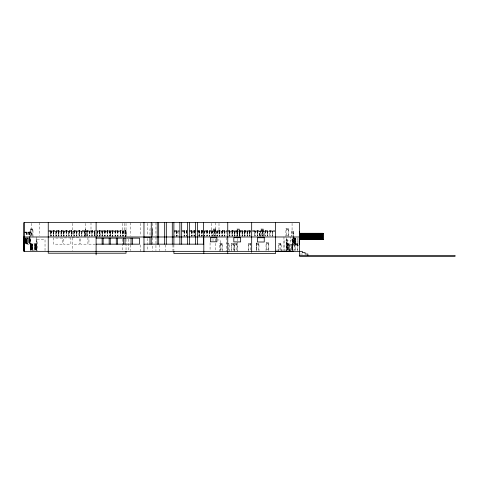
<?xml version="1.0" encoding="UTF-8"?>
<svg xmlns="http://www.w3.org/2000/svg" width="479" height="479" viewBox="0 0 479 479"><rect width="100%" height="100%" fill="white"/><g stroke="black" fill="none" stroke-linecap="round" stroke-linejoin="round"><path stroke-width="0.36" stroke-dasharray="2.4 1.8" d="M30.327 250.595L30.416 238.5L30.506 250.595M30.327 244.015L36.266 244.015M30.327 243.416L30.297 250.146L36.278 250.146M30.327 244.613L36.266 244.613M30.327 245.805L36.266 245.805M30.327 245.206L36.266 245.206M36.176 250.595L36.176 238.5L36.087 250.595M36.266 243.416L24.076 243.416M287.137 250.152L287.035 239.278L287.029 250.152M286.951 244.739L292.909 244.763M286.951 245.338L292.909 245.362M292.675 250.152L292.777 239.249L292.873 250.152M286.825 244.164L286.927 239.278L286.933 250.152L292.909 250.146M286.951 245.937L292.909 245.961M29.74 243.416L29.83 231.579L29.932 244.164L25.447 244.164M29.908 238.051L24.076 238.057M293.603 231.531L293.777 235.836L293.783 231.507M30.327 246.404L36.266 246.404M29.92 238.626L24.076 238.59M150.472 228.854L149.975 228.854L149.975 236.836M215.778 229.01L212.987 229.01L212.987 236.985M85.651 229.076L85.801 237.051M85.651 229.675L85.753 236.057M48.415 230.77L126.121 230.77L126.121 236.267M174.122 230.77L179.403 230.77M181.697 230.77L186.972 230.77M189.265 230.77L195.893 230.77M196.833 230.77L226.801 230.77M227.112 230.77L251.2 230.77M252.349 230.77L274.599 230.77M292.058 230.866L291.807 236.249M48.415 231.004L94.698 231.004L94.656 236.237L94.746 230.77M96.83 231.004L125.588 231.004M174.122 231.004L179.403 231.004M181.96 231.004L187.002 231.004M189.51 231.004L195.953 231.004M197.055 231.004L227.112 231.004M227.25 231.004L275.06 231.004M48.415 231.231L50.816 231.231L50.816 236.267M50.99 231.231L53.379 231.231L53.379 236.267M53.558 231.231L55.947 231.231L55.947 236.267M56.133 231.231L58.516 231.231L58.516 236.267M58.701 231.231L61.084 231.231L61.084 236.267M61.276 231.231L63.653 231.231L63.653 236.267M63.845 231.231L66.222 231.231M66.419 231.231L68.79 231.231L68.79 236.267M68.988 231.231L71.359 231.231L71.359 236.267M71.563 231.231L73.928 231.231L73.928 236.267M74.131 231.231L76.496 231.231L76.424 236.267M76.706 231.231L79.059 231.231L79.059 236.267L78.999 231.231M79.275 231.231L81.628 231.231L81.628 236.267M84.418 231.231L86.765 231.231L86.765 236.267M86.992 231.231L89.334 231.231M92.136 231.231L94.471 231.231L94.471 236.267L94.429 231.231M104.739 231.231L102.308 231.231L102.308 236.267M104.931 231.231L107.308 231.231M107.553 231.231L109.877 231.231M110.134 231.231L112.469 231.231M112.709 231.231L115.098 231.231L115.098 230.77M115.277 231.231L117.72 231.231M117.852 231.231L126.121 231.231M174.122 231.231L179.403 231.231M181.697 231.231L186.768 231.231M189.265 231.231L196.007 231.231M196.833 231.231L203.371 231.231M204.407 231.231L227.028 231.231M227.687 231.231L229.543 231.231L229.543 236.267M229.639 231.231L232.058 231.231L232.058 236.267M232.159 231.231L234.572 231.231L234.572 236.267M234.686 231.231L237.087 231.231L237.087 236.267M237.207 231.231L239.608 231.231L239.608 236.267M239.734 231.231L242.123 231.231L242.123 236.267M242.254 231.231L244.637 231.231L244.637 236.267M244.781 231.231L247.152 231.231L247.152 236.267M247.302 231.231L249.667 231.231L249.667 236.267M249.822 231.231L251.038 231.231M252.349 231.231L254.702 231.231L254.702 236.267M254.87 231.231L257.217 231.231L257.163 236.267M257.397 231.231L259.732 231.231L259.732 236.267L259.69 231.231M259.917 231.231L262.247 231.231L262.247 236.267M262.444 231.231L264.767 231.231L264.737 236.267M264.965 231.231L267.282 231.231L267.258 236.267M267.486 231.231L269.797 231.231L269.785 236.267M270.012 231.231L272.312 231.231L272.312 236.267M272.533 231.231L274.826 231.231M24.249 232.04L31.686 232.04L31.674 235.662M24.249 232.201L31.524 232.201L31.512 235.62M24.249 232.357L31.674 232.357M286.394 235.608L288.19 235.608M25.447 237.734L29.932 237.734M72.179 237.812L79.592 237.812L79.592 244.164L72.179 244.164M293.561 238.183L298.052 238.183M25.447 238.273L29.932 238.273M293.561 238.422L298.052 238.422M25.447 238.805L29.932 238.805M293.561 238.895L298.052 238.895M24.076 239.129L29.932 239.129M293.561 239.141L298.052 239.141M25.447 239.344L29.932 239.344M293.561 239.614L298.052 239.614M24.076 239.662L29.932 239.662M25.447 239.877L29.932 239.877M293.561 239.859L298.052 239.859M211.544 239.973L215.945 239.973M216.676 239.973L220.346 239.973L220.346 251.343M24.076 240.201L29.932 240.201M293.561 240.332L298.052 240.332M25.447 240.416L29.932 240.416M293.561 240.578L298.052 240.578M24.076 240.733L29.932 240.733M25.447 240.949L29.932 240.949M293.561 241.051L298.052 241.051M24.076 241.272L29.932 241.272M293.561 241.29L298.052 241.29M25.447 241.488L29.932 241.488M24.076 241.805L29.932 241.805M293.561 241.769L298.052 241.769M25.447 242.021L29.932 242.021M293.561 242.009L298.052 242.009M24.076 242.344L29.932 242.344M293.561 242.488L298.052 242.488M25.447 242.56L29.932 242.56M293.561 242.727L298.052 242.727M24.076 242.877L29.932 242.877M25.447 243.093L29.932 243.093M293.561 243.206L298.052 243.206M226.549 243.368L229.339 243.368L229.339 251.343M251.056 243.368L248.266 243.368L248.266 251.343M293.561 243.446L298.052 243.446M25.447 243.631L29.932 243.631M293.561 243.925L298.052 243.925M30.297 244.164L36.278 244.164M95.393 244.164L88.932 244.164L88.932 237.554M286.532 244.164L298.1 244.164M293.561 244.643L298.052 244.643M30.297 244.763L36.278 244.763M30.297 245.362L36.278 245.362M298.8 245.362L293.561 245.362L293.591 236.369M30.297 245.961L36.278 245.961M30.297 246.559L36.278 246.559M286.927 246.559L292.909 246.559M30.297 247.002L36.278 247.002M30.297 247.158L36.278 247.158M286.927 247.158L292.909 247.158M30.297 247.601L36.278 247.601M30.297 247.757L36.278 247.757M286.927 247.757L292.909 247.757M30.297 248.2L36.278 248.2M30.297 248.356L36.278 248.356M286.927 248.356L292.909 248.356M30.297 248.799L36.278 248.799M30.297 248.954L36.278 248.954M286.927 248.954L292.909 248.954M30.297 249.397L36.278 249.397M30.297 249.553L36.278 249.553M286.927 249.553L292.909 249.547M266.54 249.655L268.33 249.655M30.297 249.996L36.278 249.996M276.359 250.062L294.316 250.062L294.316 236.985M300.237 254.038L304.404 254.038M297.77 251.343L297.77 243.368L294.98 243.368L294.98 251.343M297.273 243.368L297.273 251.343M295.477 243.368L295.477 251.343M295.022 237.59L295.022 240.021L290.603 240.021L290.603 236.985M293.789 236.369L293.789 244.164M293.687 231.483L293.687 235.788M293.687 236.369L293.687 244.164M292.777 239.38L292.777 250.152M292.555 237.704L292.555 250.625M292.076 223.346L292.058 236.249M291.933 231.004L291.933 236.237M290.783 250.619L290.783 240.476L284.065 240.476L284.065 250.619M289.49 251.343L289.49 243.368L286.699 243.368L286.699 251.343M288.993 243.368L288.993 251.343M288.687 236.602L288.687 228.627L285.897 228.627L285.897 236.602M288.19 228.627L288.19 236.602M287.196 243.368L287.196 251.343M286.532 237.704L286.532 250.625M286.394 228.627L286.394 236.602M283.963 236.985L283.963 250.625M281.317 251.343L281.317 243.368L278.521 243.368L278.521 251.343M280.814 243.368L280.814 251.343M279.023 243.368L279.023 251.343M272.767 230.77L272.767 235.602M272.533 230.77L272.533 236.985M270.258 230.77L270.246 235.602M270.012 230.77L270.012 236.237M268.833 250.655L268.833 242.673L266.037 242.673L266.037 250.655M268.33 242.673L268.33 250.655M267.719 230.77L267.743 235.602M267.51 231.004L267.51 236.237L267.504 230.77M266.54 242.673L266.54 250.655M265.228 230.77L265.228 235.602M265.198 230.77L265.198 235.602M264.989 230.77L264.965 236.237M263.648 236.985L263.648 229.01L260.851 229.01L260.851 236.985M263.145 229.01L263.145 236.985M262.672 230.77L262.708 235.602M262.468 230.77L262.444 236.237M262.211 231.231L262.211 236.267M261.354 229.01L261.354 236.985M260.193 230.77L260.151 235.602M258.971 251.343L258.971 243.368L256.181 243.368L256.181 251.343M258.474 243.368L258.474 251.343M257.678 230.77L257.678 235.602M257.439 230.77L257.445 236.237M257.397 230.77L257.397 236.237M256.678 243.368L256.678 251.343M256.463 242.727L256.463 250.625M255.163 230.77L255.163 235.602M255.103 230.77L255.103 235.602M254.924 230.77L254.87 236.237M251.679 251.918L251.679 253.062M250.559 243.368L250.559 251.343M250.056 230.77L250.056 235.602M249.888 230.77L249.9 236.237M249.822 230.77L249.822 236.237M249.595 231.231L249.595 236.267M248.763 243.368L248.763 251.343M247.613 230.77L247.613 235.602M247.535 230.77L247.535 235.602M247.374 230.77L247.386 236.237M247.302 230.77L247.302 236.237M247.074 231.231L247.074 236.267M245.098 230.77L245.098 235.602M245.008 230.77L245.008 235.602M244.859 230.77L244.865 236.237M244.781 230.77L244.781 236.237M244.547 231.231L244.547 236.267M242.584 230.77L242.584 235.602M242.488 230.77L242.488 235.602M242.344 230.77L242.35 236.237M242.254 230.77L242.254 236.237M242.027 231.231L242.027 236.267M240.069 230.77L240.069 235.602M239.961 230.77L239.961 235.602M239.829 230.77L239.835 236.237M239.71 236.985L239.71 229.01L236.919 229.01L236.919 236.985M239.5 231.231L239.5 236.267M239.213 229.01L239.213 236.985M237.548 230.77L237.548 235.602M237.416 229.01L237.416 236.985M237.309 230.77L237.321 236.237M237.321 238.422L237.321 241.29M237.321 242.009L237.321 250.625M237.207 230.77L237.207 236.237M237.153 251.343L237.153 243.368L234.363 243.368L234.363 251.343M236.979 231.231L236.979 236.267M236.656 243.368L236.656 251.343M235.033 230.77L235.033 235.602M234.914 230.77L234.914 235.602M234.794 230.77L234.8 236.237M234.86 243.368L234.86 251.343M234.686 230.77L234.686 236.237M234.453 231.231L234.453 236.267M234.057 251.343L234.057 243.368L231.261 243.368L231.261 251.343M233.554 243.368L233.554 251.343M232.519 230.77L232.519 235.602M232.393 230.77L232.393 235.602M232.279 230.77L232.285 236.237M232.159 230.77L232.159 236.237M231.932 231.231L231.932 236.267M231.764 243.368L231.764 251.343M230.004 230.77L230.004 235.602M229.872 230.77L229.872 235.602M229.764 230.77L229.77 236.237M229.639 230.77L229.639 236.237M229.411 231.231L229.411 236.267M228.842 243.368L228.842 251.343M226.884 231.231L226.884 236.267M226.549 237.704L226.549 251.343M224.968 230.77L224.968 235.602M224.825 230.77L224.825 235.602M224.729 230.77L224.741 236.237M224.591 230.77L224.507 236.267M224.364 231.231L224.364 236.267M222.454 230.77L222.454 235.602M222.501 251.343L222.501 243.368L219.705 243.368L219.705 251.343M222.298 230.77L222.298 235.602M222.214 230.77L222.22 236.237M222.07 230.77L222.07 236.237M221.999 243.368L221.999 251.343M221.993 231.231L221.993 236.267M221.837 231.231L221.837 236.267M220.208 243.368L220.208 251.343M219.939 230.77L219.939 235.602M219.777 230.77L219.705 236.237M219.699 230.77L219.699 231.231M219.544 230.77L219.544 236.237M219.478 231.231L219.478 236.267M219.316 231.231L219.316 236.267M218.999 223.346L218.999 235.548M217.424 230.77L217.424 235.602M217.25 230.77L217.25 235.602M217.185 230.77L217.191 236.237M217.023 230.77L217.023 236.237M216.963 231.231L216.963 236.267M216.789 231.231L216.789 236.267M215.778 222.627L215.778 236.985M215.778 239.141L215.778 251.014M215.281 229.01L215.281 236.985M214.909 230.77L214.909 235.602M214.73 230.77L214.73 235.602M214.67 230.77L214.676 236.237M214.496 230.77L214.448 236.267M214.269 231.231L214.269 236.267M213.484 229.01L213.484 236.985M212.389 230.77L212.389 235.602M212.149 230.77L212.161 236.237M211.975 230.77L211.928 236.267M211.748 231.231L211.748 236.267M211.407 223.346L211.407 235.548M210.077 242.817L210.077 249.924M209.874 230.77L209.874 235.602M209.634 230.77L209.64 236.237M209.449 230.77L209.449 236.237M209.413 231.231L209.413 236.267M209.221 231.231L209.221 236.267M207.359 230.77L207.359 235.602M207.162 230.77L207.162 235.602M207.12 230.77L207.126 236.237M206.928 230.77L206.898 236.267M206.7 231.231L206.7 236.267M204.844 230.77L204.844 235.602M204.635 230.77L204.611 236.237M204.407 230.77L204.383 236.267M204.174 231.231L204.174 236.267M202.33 230.77L202.33 235.602M202.09 230.77L202.096 236.237M201.881 230.77L201.869 236.267M201.653 231.231L201.653 236.267M201.491 230.77L201.491 231.231M201.419 231.004L201.419 236.237M201.192 230.77L201.192 235.602M199.809 230.77L199.809 235.602M199.587 230.77L199.581 236.237M199.36 230.77L199.348 236.267M199.036 230.77L198.965 236.237M198.737 230.77L198.737 235.602M194.546 230.77L194.546 236.237M194.312 230.77L194.288 236.267M194.127 230.77L194.085 236.267M193.827 230.77L193.827 235.602M192.265 230.77L192.265 235.602M192.019 230.77L192.031 236.237M191.786 230.77L191.834 236.267M191.672 230.77L191.672 231.231M191.606 231.004L191.606 236.237M191.558 231.231L191.558 236.267M191.372 230.77L191.372 235.602M186.768 230.77L186.768 236.267M186.511 231.231L186.511 236.267M186.463 230.77L186.463 235.602M184.714 230.77L184.714 235.602M184.481 231.004L184.481 236.237M184.451 230.77L184.475 236.267M184.313 230.77L184.313 231.231M184.217 230.77L184.253 236.267M184.014 230.77L183.99 236.267M178.942 231.231L178.942 236.267M177.17 230.77L177.11 236.267M176.949 230.77L176.937 236.237M176.877 230.77L176.883 236.237M176.703 231.231L176.703 236.267M176.649 230.77L176.649 236.237M176.416 231.231L176.416 236.267M174.853 230.77L174.853 236.267M173.895 244.883L173.895 250.625M172.943 244.883L172.943 250.625M165.518 244.883L165.518 250.625M159.537 244.883L159.537 250.625M155.944 222.627L155.944 235.548M155.944 236.985L155.944 250.625M152.765 236.836L152.765 228.854L152.268 228.854L152.268 236.836M152.358 223.346L152.358 235.548M152.358 237.704L152.358 250.625M147.568 223.346L147.568 235.548M147.568 238.422L147.568 250.625M140.389 223.346L140.389 235.548M140.389 244.883L140.389 251.343M130.216 222.627L130.216 235.548M130.216 244.883L130.216 250.625M128.198 239.141L128.198 250.625M126.031 223.346L126.031 236.267M126.031 239.141L126.031 250.625M125.983 230.77L125.983 236.267M125.887 230.77L125.887 236.267M125.749 230.77L125.797 236.267M125.66 230.77L125.66 236.267M125.588 230.77L125.522 236.267M125.426 230.77L125.426 236.267M125.336 230.77L125.336 236.267M125.288 231.231L125.288 236.267M124.354 223.346L124.354 235.548M123.295 231.231L123.295 236.267M123.181 230.77L123.175 235.602M123.067 231.004L123.067 236.237M122.995 230.77L122.947 236.237M122.834 230.77L122.834 235.602M122.714 231.231L122.72 236.267M122.438 223.346L122.438 235.548M122.438 239.141L122.438 250.625M120.672 231.231L120.672 236.267M120.612 230.77L120.606 235.602M120.427 230.77L120.445 236.237M120.343 230.77L120.379 236.237M120.211 230.77L120.151 236.267M118.032 230.77L118.05 236.267M117.852 230.77L117.822 236.237L117.72 230.77M117.589 230.77L117.583 236.267M115.463 230.77L115.427 236.267M115.289 230.77L115.241 236.237M115.194 231.004L115.194 236.237M114.966 230.77L115.002 236.267M112.906 230.77L112.888 235.602M112.799 231.231L112.799 236.267M112.721 230.77L112.679 236.237M112.571 231.004L112.571 236.237M112.469 230.77L112.445 236.267L112.337 230.77M110.152 230.77L110.176 236.267M110.086 231.004L110.11 236.237M109.948 231.004L109.948 236.237M109.847 230.77L109.877 236.267M109.715 230.77L109.715 235.602M107.769 230.77L107.745 235.602M107.583 230.77L107.553 236.267M107.518 231.004L107.518 236.237M107.326 231.004L107.308 236.267M107.224 230.77L107.224 231.231M107.092 230.77L107.092 235.602M105.206 230.77L105.206 235.602M105.015 230.77L104.973 236.237M104.943 231.004L104.931 236.267M104.703 231.004L104.715 236.267M104.602 230.77L104.602 231.231M104.47 230.77L104.47 235.602M102.602 230.77L102.638 235.602M102.446 230.77L102.374 236.237M102.075 231.004L102.141 236.267L102.177 231.231L97.057 231.231L97.057 236.267M101.979 230.77L101.979 231.231M101.847 230.77L101.847 235.602M99.877 230.77L99.877 231.231M99.848 230.77L99.8 236.237M99.68 231.231L99.68 236.267M99.608 231.231L99.608 236.267M99.452 231.004L99.452 236.237M99.351 230.77L99.351 231.231M99.219 230.77L99.219 235.602M97.5 230.77L97.5 235.602M97.279 230.77L97.267 236.237M97.231 231.004L97.231 236.237M94.89 230.77L94.932 235.602M92.363 230.77L92.363 235.602M92.178 230.77L92.178 231.231M92.136 230.77L92.13 236.237M91.902 236.267L91.902 231.231L89.561 231.231L89.609 230.77L89.561 236.237M91.854 231.231L91.854 236.267M90.998 222.627L90.998 235.548M89.795 230.77L89.795 235.602M89.747 230.77L89.747 235.602M89.286 231.231L89.286 236.267M87.908 237.5L87.908 244.164L80.729 244.164L80.729 237.5M86.992 230.77L86.992 236.237L86.944 231.004M85.651 223.346L85.651 237.051M84.657 230.77L84.603 235.602M84.418 230.77L84.43 236.237M84.37 231.004L84.37 236.237M84.196 236.267L84.196 231.231L81.849 231.231L81.903 230.77L81.801 236.237M84.142 231.231L84.142 236.267M82.029 230.77L82.089 235.602M81.568 231.231L81.568 236.267M79.52 230.77L79.52 235.602M79.46 230.77L79.46 235.602M79.334 230.77L79.334 231.231M79.275 230.77L79.227 236.237M76.957 230.77L76.957 235.602M76.885 230.77L76.885 235.602M76.766 230.77L76.724 236.237M76.658 231.004L76.658 236.237M74.389 230.77L74.389 235.602M74.131 230.77L74.155 236.237M74.083 231.004L74.083 236.237M73.856 231.231L73.856 236.267M72.179 223.346L72.179 235.548M72.179 237.704L72.179 250.625M71.82 230.77L71.82 235.602M71.742 230.77L71.742 235.602M71.634 230.77L71.634 231.231M71.563 230.77L71.587 236.237M71.515 231.004L71.515 236.237M71.281 231.231L71.281 236.267M69.251 230.77L69.251 235.602M69.174 230.77L69.174 235.602M69.066 230.77L69.066 231.231M68.988 230.77L68.94 236.237M68.713 231.231L68.713 236.267M66.683 230.77L66.683 235.602M66.599 230.77L66.599 235.602M66.497 230.77L66.449 236.237M66.419 230.77L66.371 236.237M66.138 231.231L66.138 236.267M64.114 230.77L64.114 235.602M64.03 230.77L64.03 235.602M63.845 230.77L63.881 236.237M63.797 231.004L63.797 236.237M63.569 231.231L63.569 236.267M61.546 230.77L61.546 235.602M61.456 230.77L61.456 235.602M61.36 230.77L61.36 231.231M61.276 230.77L61.312 236.237M61.228 231.004L61.228 236.237M60.995 231.231L60.995 236.267M58.977 230.77L58.977 235.602M58.887 230.77L58.887 235.602M58.791 230.77L58.749 236.237M58.701 230.77L58.654 236.237M58.426 231.231L58.426 236.267M56.408 230.77L56.408 235.602M56.312 230.77L56.312 235.602M56.223 230.77L56.181 236.237M56.133 230.77L56.085 236.237M55.851 231.231L55.851 236.267M53.84 230.77L53.84 235.602M53.654 230.77L53.744 235.602M53.558 230.77L53.612 236.237M53.51 231.004L53.51 236.237M53.283 231.231L53.283 236.267M51.277 230.77L51.277 235.602M51.169 230.77L51.169 235.602M51.085 230.77L51.085 231.231M50.99 230.77L51.043 236.237M50.942 231.004L50.942 236.237M50.708 231.231L50.708 236.267M45.032 250.595L45.032 239.374L37.637 239.374L37.637 250.595M39.631 222.627L39.631 235.548M36.278 236.985L36.278 250.625M32.985 236.985L32.985 229.01L30.195 229.01L30.195 236.985M32.488 229.01L32.488 236.985M31.357 223.346L31.357 235.662M30.692 229.01L30.692 236.985M30.411 238.626L30.411 250.595M29.83 231.662L29.83 244.164M29.626 232.357L29.626 235.662M29.47 232.04L29.47 232.357M28.207 232.04L28.207 235.572M28.045 232.201L28.045 235.62M27.89 232.357L27.89 235.662M27.728 232.04L27.728 232.357M26.471 232.04L26.471 235.572M26.309 232.201L26.309 235.62M26.147 232.357L26.147 235.662M25.992 232.04L25.992 232.357M30.83 229.884L32.488 230.004L31.907 229.651A1.12 1.12 0 0 0 31.273 229.651L30.83 229.884M213.622 229.884L215.281 230.004L214.7 229.651A1.12 1.12 0 0 0 214.065 229.651L213.622 229.884M220.34 244.248L221.999 244.362L221.418 244.009A1.12 1.12 0 0 0 220.789 244.009L220.34 244.248M237.554 229.884L239.213 230.004L238.632 229.651A1.12 1.12 0 0 0 238.003 229.651L237.554 229.884M231.896 244.248L233.554 244.362L232.974 244.009A1.12 1.12 0 0 0 232.345 244.009L231.896 244.248M234.997 244.248L236.656 244.362L236.075 244.009A1.12 1.12 0 0 0 235.44 244.009L234.997 244.248M261.486 229.884L263.145 230.004L262.564 229.651A1.12 1.12 0 0 0 261.935 229.651L261.486 229.884M248.9 244.248L250.559 244.362L249.978 244.009A1.12 1.12 0 0 0 249.343 244.009L248.9 244.248M256.816 244.248L258.474 244.362L257.894 244.009A1.12 1.12 0 0 0 257.265 244.009L256.816 244.248M266.671 243.554L268.33 243.673L267.749 243.32A1.12 1.12 0 0 0 267.12 243.32L266.671 243.554M286.532 229.507L288.19 229.627L287.61 229.273A1.12 1.12 0 0 0 286.975 229.273L286.532 229.507M279.155 244.248L280.814 244.362L280.233 244.009A1.12 1.12 0 0 0 279.604 244.009L279.155 244.248M287.334 244.248L288.993 244.362L288.412 244.009A1.12 1.12 0 0 0 287.777 244.009L287.334 244.248M295.615 244.248L297.273 244.362L296.693 244.009A1.12 1.12 0 0 0 296.058 244.009L295.615 244.248M70.868 237.919L63.605 237.919L63.605 244.164L70.868 244.164L70.868 237.919M62.336 238.057L53.576 238.057L53.576 244.164L62.336 244.164L62.336 238.057M259.965 236.237L259.953 230.77L259.917 236.237M199.198 236.267L199.198 231.231L199.126 236.267M110.338 235.602L110.338 230.77L110.32 235.602M100.069 235.602L100.069 230.77L100.033 235.602M87.226 235.602L87.226 230.77L87.172 235.602"/><path stroke-width="0.72" d="M299.501 237.871L302.896 237.764M299.501 239.344L323.481 239.38M299.477 231.483L299.477 244.164M299.537 233.303L323.038 233.303L323.02 239.38M299.537 233.393L323.038 233.393M299.501 233.542L323.038 233.483M24.07 222.627L24.076 251.343L23.95 236.985L301.327 236.985M143.975 237.183L149.963 237.183L149.963 244.164M96.111 238.141L139.569 238.141L139.569 244.164L96.111 244.164M301.117 238.602L304.464 238.542M143.975 244.164L203.814 244.164M275.611 251.277L293.561 251.277M299.543 255.427L455.05 255.427L455.05 256.373L299.543 256.373L299.543 222.627L23.95 222.627L23.95 251.343L302.321 251.343L302.321 252.595L305.099 252.595L305.099 254.038L307.877 254.038L307.877 255.427M23.95 236.985L24.076 243.416M322.954 233.393L322.954 239.38M322.84 233.303L322.84 239.38M321.565 233.303L321.577 239.38M321.493 233.303L321.493 239.38M321.373 233.303L321.379 239.38M320.11 233.303L320.11 239.38M320.014 233.393L320.026 239.38M319.942 233.303L319.924 239.38M319.846 233.303L319.846 239.38M318.649 233.303L318.649 239.38M318.559 233.393L318.559 239.38M318.463 233.303L318.469 239.38M318.391 233.303L318.391 239.38M318.301 233.303L318.301 239.38M317.194 233.303L317.194 239.38M317.008 233.303L317.014 239.38M316.93 233.483L316.93 239.38M316.847 233.303L316.847 239.38M316.751 233.303L316.751 239.38M315.739 233.303L315.739 239.38M315.643 233.393L315.643 239.38M315.553 233.303L315.559 239.38M315.386 233.483L315.386 239.38M315.296 233.303L315.296 239.38M315.2 233.303L315.2 239.38M314.284 233.303L314.284 239.38M314.188 233.393L314.188 239.38M314.098 233.303L314.104 239.38M313.835 233.483L313.835 239.38M313.745 233.303L313.745 239.38M313.655 233.303L313.655 239.38M312.829 233.303L312.829 239.38M312.733 233.393L312.733 239.38M312.637 233.303L312.643 239.38M312.284 233.483L312.284 239.38M312.2 233.303L312.2 239.38M312.104 233.303L312.104 239.38M311.374 233.303L311.374 239.38M311.278 233.393L311.278 239.38M311.182 233.303L311.188 239.38M310.739 233.483L310.739 239.38M310.649 233.303L310.649 239.38M310.554 233.303L310.554 239.38M309.913 233.303L309.823 239.38M309.727 233.303L309.733 239.38M309.189 233.483L309.189 239.38M309.099 233.303L309.099 239.38M309.009 233.303L309.009 239.38M308.458 233.303L308.458 239.38M308.362 233.393L308.362 239.38M308.272 233.303L308.278 239.38M307.638 233.483L307.638 239.38M307.554 233.303L307.554 239.38M307.458 233.303L307.458 239.38M307.003 233.303L307.003 239.38M306.907 233.393L306.907 239.38M306.817 233.303L306.823 239.38M306.093 233.483L306.093 239.38M306.003 233.303L306.003 239.38M305.907 233.303L305.907 239.38M305.548 233.303L305.548 239.38M305.452 233.393L305.452 239.38M305.363 233.303L305.368 239.38M304.542 233.483L304.542 239.38M304.458 233.303L304.464 239.38M304.363 233.303L304.363 238.704M304.093 233.303L304.093 239.38M303.997 233.393L303.997 239.38M303.902 233.303L303.908 239.38M302.991 233.483L302.991 238.644M302.908 233.303L302.908 238.632M302.812 233.303L302.812 238.704M302.638 233.303L302.686 239.38M302.542 233.393L302.542 239.38M302.447 233.303L302.453 239.38M301.447 233.483L301.447 239.38M301.357 233.303L301.357 239.38M301.261 233.303L301.261 239.38M301.177 233.303L301.177 239.38M301.087 233.393L301.087 239.38M300.992 233.303L300.998 239.38M299.896 233.483L299.896 239.38M299.812 233.393L299.812 239.38M299.716 233.303L299.716 239.38M275.611 222.627L275.611 253.463L173.895 253.463L173.895 251.343M251.679 222.627L251.679 251.343M227.747 222.627L227.747 253.463M203.814 236.985L203.814 253.463M203.443 222.627L203.443 244.164M197.462 222.627L197.462 244.164M195.426 222.627L195.426 244.164M189.444 222.627L189.444 244.164M187.654 222.627L187.654 244.164M181.673 222.627L181.673 244.164M179.864 222.627L179.864 244.164M173.877 222.627L173.877 244.164M172.296 222.627L172.296 244.164M166.309 222.627L166.309 244.164M164.662 222.627L164.662 244.164M158.675 222.627L158.675 244.164M157.232 222.627L157.232 244.164M151.25 222.627L151.25 244.164M143.975 222.627L143.975 251.343M132.372 238.141L132.372 244.164M131.048 238.141L131.048 244.164M126.031 251.343L126.031 253.205L48.247 253.205L48.247 222.627M125.031 238.141L125.031 244.164M123.588 238.141L123.588 244.164M117.565 238.141L117.565 244.164M116.295 238.141L116.295 244.164M110.272 238.141L110.272 244.164M109.17 238.141L109.17 244.164M103.147 238.141L103.147 244.164M102.135 238.141L102.135 244.164M96.111 222.627L96.111 254.894M240.65 237.698L233.818 237.698L233.818 241.919L240.65 241.919L240.65 237.698M216.879 237.77L210.365 237.77L210.365 241.799L216.879 241.799L216.879 237.77M264.252 237.74L257.355 237.74L257.355 242.003L264.252 242.003L264.252 237.74"/></g></svg>
